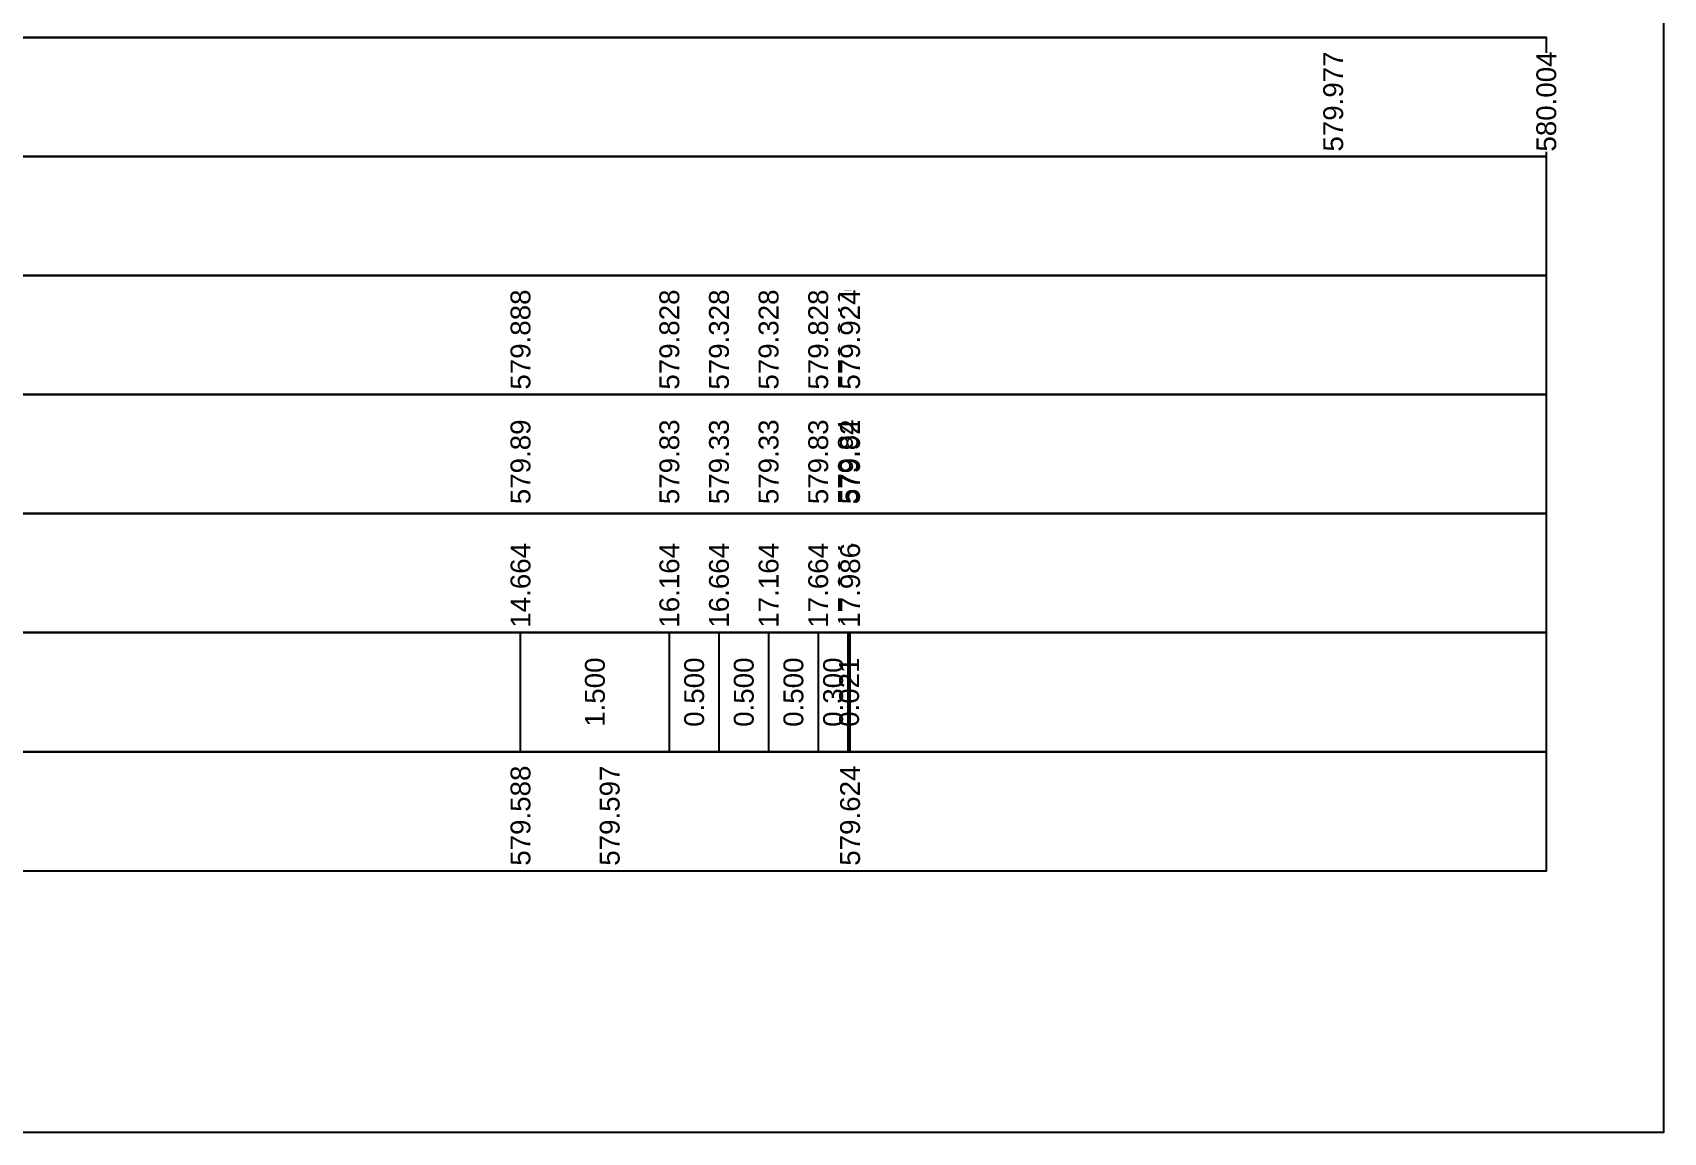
# Model space of a CAD drawing. Header units: millimetres. Extents: x 2762 to 3076, y 916 to 3305.
# Drawn here: x 2908.13 to 2924.56, y 929.65 to 940.73 of the extents above; entities that cross this region are included whole.
import ezdxf

# ---------------------------------------------------------------- set-up
doc = ezdxf.new("R2010")
doc.units = ezdxf.units.MM
doc.header["$LTSCALE"] = 2
doc.styles.add('C3D_Profil_Travers', font='romans.shx')

msp = doc.modelspace()

# ---------------------------------------------------------------- linework, layer by layer
at = {"color": 7, "linetype": 'Continuous', "lineweight": -3}
for p, q in [((2873.379, 940.684), (2923.381, 940.684)), ((2913.044, 933.484), (2913.044, 934.684)), ((2913.044, 933.484), (2913.044, 934.684)), ((2914.544, 933.484), (2914.544, 934.684)), ((2914.544, 933.484), (2914.544, 934.684)), ((2915.044, 933.484), (2915.044, 934.684)), ((2915.044, 933.484), (2915.044, 934.684)), ((2915.544, 933.484), (2915.544, 934.684)), ((2915.544, 933.484), (2915.544, 934.684)), ((2916.044, 933.484), (2916.044, 934.684)), ((2916.044, 933.484), (2916.044, 934.684)), ((2916.344, 933.484), (2916.344, 934.684)), ((2916.344, 933.484), (2916.344, 934.684)), ((2916.365, 933.484), (2916.365, 934.684))]:
    msp.add_line(p, q, dxfattribs=at)
for points in [[(2873.379, 939.484), (2923.381, 939.484), (2923.381, 940.684), (2873.379, 940.684)], [(2873.379, 938.284), (2923.381, 938.284), (2923.381, 939.484), (2873.379, 939.484)], [(2873.379, 937.084), (2923.381, 937.084), (2923.381, 938.284), (2873.379, 938.284)], [(2873.379, 935.884), (2923.381, 935.884), (2923.381, 937.084), (2873.379, 937.084)], [(2873.379, 934.684), (2923.381, 934.684), (2923.381, 935.884), (2873.379, 935.884)], [(2873.379, 933.484), (2923.381, 933.484), (2923.381, 934.684), (2873.379, 934.684)], [(2873.379, 932.284), (2923.381, 932.284), (2923.381, 933.484), (2873.379, 933.484)]]:
    msp.add_3dface(points, dxfattribs=at)

# ---------------------------------------------------------------- texts
at = {"color": 7, "linetype": 'Continuous', "lineweight": -3, "char_height": 0.2, "rotation": 90, "style": 'C3D_Profil_Travers'}
for s, insert, attachment_point in [('{\\fArial|b0|i0|c0|p34;579.89}', (2913.044, 935.979), 4), ('{\\fArial|b0|i0|c0|p34;579.83}', (2914.544, 935.979), 4), ('{\\fArial|b0|i0|c0|p34;579.33}', (2915.044, 935.979), 4), ('{\\fArial|b0|i0|c0|p34;579.33}', (2915.544, 935.979), 4), ('{\\fArial|b0|i0|c0|p34;579.83}', (2916.044, 935.979), 4), ('{\\fArial|b0|i0|c0|p34;579.84}', (2916.344, 935.979), 4), ('{\\fArial|b0|i0|c0|p34;579.92}', (2916.365, 935.979), 4), ('{\\fArial|b0|i0|c0|p34;1.500}', (2913.794, 934.084), 5), ('{\\fArial|b0|i0|c0|p34;0.500}', (2914.794, 934.084), 5), ('{\\fArial|b0|i0|c0|p34;0.500}', (2915.294, 934.084), 5), ('{\\fArial|b0|i0|c0|p34;0.500}', (2915.794, 934.084), 5), ('{\\fArial|b0|i0|c0|p34;0.300}', (2916.194, 934.084), 5), ('{\\fArial|b0|i0|c0|p34;0.021}', (2916.355, 934.084), 5)]:
    msp.add_mtext(s, dxfattribs=dict(at, insert=insert, attachment_point=attachment_point))

# ---------------------------------------------------------------- next in the draw order: texts
at = {"color": 7, "linetype": 'Continuous', "lineweight": -3, "char_height": 0.2, "attachment_point": 4, "rotation": 90, "style": 'C3D_Profil_Travers', "bg_fill": 3, "box_fill_scale": 1.000375, "bg_fill_color": 256, "bg_fill_true_color": 13158600, "bg_fill_transparency": 0}
for s, insert, width in [('{\\fArial|b0|i0|c0|p34;579.977}', (2921.233, 939.534), 0.99553), ('{\\fArial|b0|i0|c0|p34;580.004}', (2923.38, 939.534), 0.99471), ('{\\fArial|b0|i0|c0|p34;579.888}', (2913.044, 937.134), 0.99595), ('{\\fArial|b0|i0|c0|p34;579.828}', (2914.544, 937.134), 0.99595), ('{\\fArial|b0|i0|c0|p34;579.328}', (2915.044, 937.134), 0.99595), ('{\\fArial|b0|i0|c0|p34;579.328}', (2915.544, 937.134), 0.99595), ('{\\fArial|b0|i0|c0|p34;579.828}', (2916.044, 937.134), 0.99595), ('{\\fArial|b0|i0|c0|p34;579.840}', (2916.344, 937.134), 0.99484), ('{\\fArial|b0|i0|c0|p34;\\C256;14.664}', (2913.044, 934.734), 0.81875), ('{\\fArial|b0|i0|c0|p34;\\C256;16.164}', (2914.544, 934.734), 0.81875), ('{\\fArial|b0|i0|c0|p34;\\C256;16.664}', (2915.044, 934.734), 0.81875), ('{\\fArial|b0|i0|c0|p34;\\C256;17.164}', (2915.544, 934.734), 0.81875), ('{\\fArial|b0|i0|c0|p34;\\C256;17.664}', (2916.044, 934.734), 0.81875), ('{\\fArial|b0|i0|c0|p34;\\C256;17.964}', (2916.344, 934.734), 0.81875), ('{\\fArial|b0|i0|c0|p34;579.588}', (2913.044, 932.334), 0.99595), ('{\\fArial|b0|i0|c0|p34;579.597}', (2913.943, 932.334), 0.99553), ('{\\fArial|b0|i0|c0|p34;579.624}', (2916.365, 932.334), 0.99471)]:
    msp.add_mtext(s, dxfattribs=dict(at, insert=insert, width=width))

# ---------------------------------------------------------------- next in the draw order: texts
for s, insert, width in [('{\\fArial|b0|i0|c0|p34;579.924}', (2916.365, 937.134), 0.99471), ('{\\fArial|b0|i0|c0|p34;\\C256;17.986}', (2916.365, 934.734), 0.81944)]:
    msp.add_mtext(s, dxfattribs=dict(at, insert=insert, width=width))

# ---------------------------------------------------------------- next in the draw order: linework, layer by layer
msp.add_lwpolyline([(2865.659, 959.145), (2924.558, 959.145), (2924.558, 929.645), (2865.659, 929.645)], close=True)

doc.saveas('drawing.dxf')
